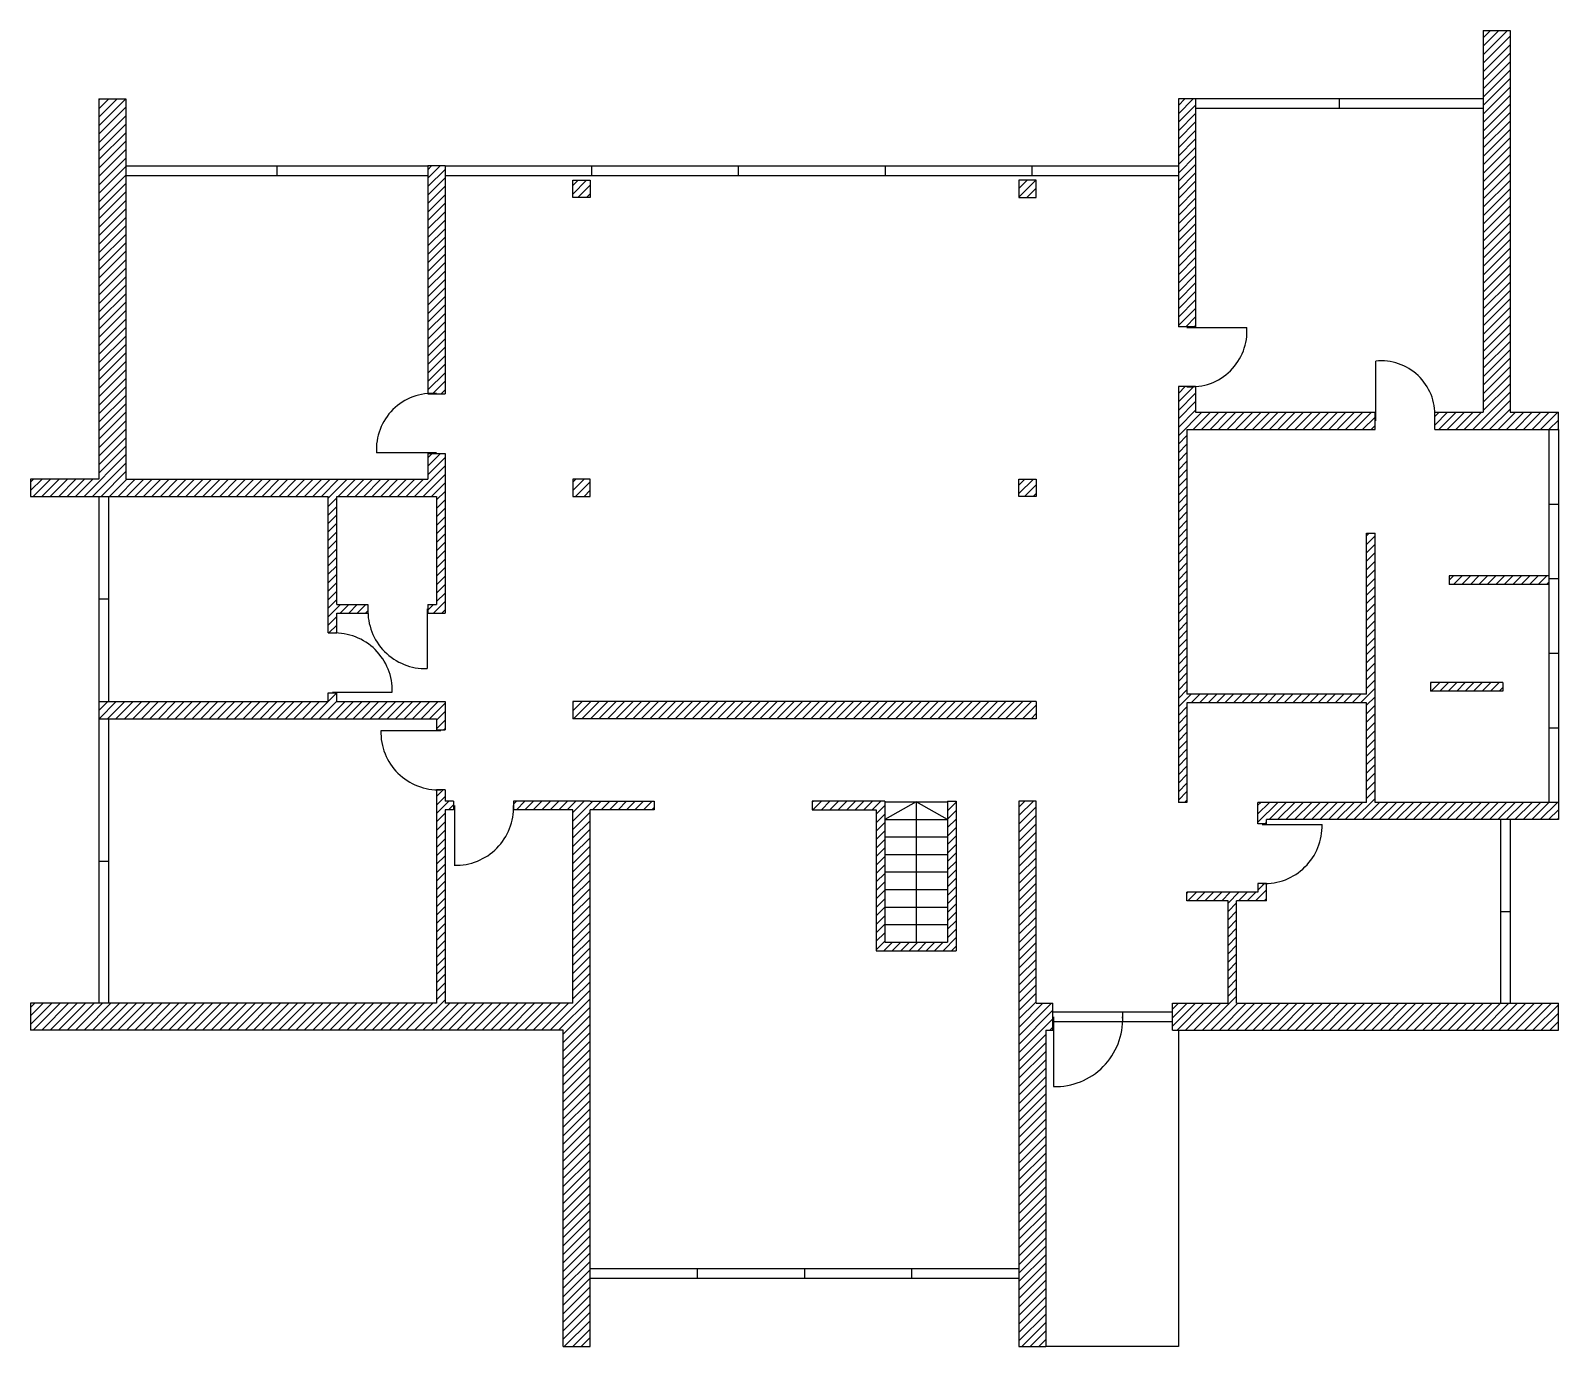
# Model space of a CAD drawing. Header units: millimetres. Extents: x 0 to 22672, y 0 to 19525.
import ezdxf

# ---------------------------------------------------------------- set-up
doc = ezdxf.new("R2010")
doc.units = ezdxf.units.MM

msp = doc.modelspace()

# ---------------------------------------------------------------- hatches: boundary and pattern name
h = msp.add_hatch()
h.set_pattern_fill('ANSI31', color=256, scale=28)
h.paths.add_polyline_path([(22672, 8073), (19950, 8073), (19950, 12068), (19822, 12068), (19822, 9680), (17160, 9680), (17160, 13605), (19950, 13605), (19950, 13861), (17288, 13861), (17288, 14241, -0.03881), (17160, 14241), (17032, 14241), (17032, 8073), (17160, 8073), (17160, 9552), (19822, 9552), (19822, 8073), (18213, 8073), (18213, 7755), (18341, 7755), (18341, 7817), (22672, 7817)])
h.paths.add_polyline_path([(22528, 11435), (21050, 11435), (21050, 11307), (22528, 11307)], flags=17)
h.paths.add_polyline_path([(21847, 9849), (20775, 9849), (20775, 9721), (21847, 9721)], flags=17)
h.paths.add_polyline_path([(21954, 19525), (21554, 19525), (21554, 13861), (20838, 13861, -0.022692), (20838, 13788), (20838, 13605), (22672, 13605), (22672, 13861), (21954, 13861)])
h.paths.add_polyline_path([(17288, 18510), (17032, 18510), (17032, 15129), (17288, 15129)])
h.paths.add_polyline_path([(8303, 12869), (8047, 12869), (8047, 12613), (8303, 12613)])
h.paths.add_polyline_path([(8303, 17304), (8047, 17304), (8047, 17048), (8303, 17048)])
h.paths.add_polyline_path([(14921, 17304), (14665, 17304), (14665, 17048), (14921, 17048)])
h.paths.add_polyline_path([(14921, 12869), (14665, 12869), (14665, 12613), (14921, 12613)])
h = msp.add_hatch()
h.set_pattern_fill('ANSI31', color=256, scale=28)
h.paths.add_polyline_path([(1414, 18510), (1014, 18510), (1014, 12869), (0, 12869), (0, 12613), (4416, 12613), (4416, 10586), (4480, 10586, -0.018692), (4544, 10586), (4544, 10881), (5006, 10881, -0.018692), (5006, 10945), (5006, 11009), (4544, 11009), (4544, 12613), (6022, 12613), (6022, 11009), (5894, 11009), (5894, 10881), (6150, 10881), (6150, 13249), (5894, 13249), (5894, 12869), (1414, 12869)])
h.paths.add_polyline_path([(6150, 17517), (5894, 17517), (5894, 14137, -0.038809), (6022, 14137), (6150, 14137)], flags=17)
h.paths.add_polyline_path([(6150, 9570), (4544, 9570), (4544, 9698), (4416, 9698), (4416, 9570), (1014, 9570), (1014, 9314), (6022, 9314), (6022, 9147), (6150, 9147)])
h.paths.add_polyline_path([(14921, 9570), (8047, 9570), (8047, 9314), (14921, 9314)])
h.paths.add_polyline_path([(12677, 8091), (11599, 8091), (11599, 7963), (12549, 7963), (12549, 5872), (13735, 5872), (13735, 8091), (13607, 8091), (13607, 6000), (12677, 6000)])
h.paths.add_polyline_path([(14921, 8091), (14665, 8091), (14665, 5872), (14665, 0), (15065, 0), (15065, 4691), (15171, 4691), (15171, 5091), (14921, 5091)])
h.paths.add_polyline_path([(22672, 5091), (17897, 5091), (17897, 6611), (18341, 6611), (18341, 6867, -0.018692), (18277, 6867), (18213, 6867), (18213, 6739), (17158, 6739), (17158, 6611), (17769, 6611), (17769, 5091), (16946, 5091), (16946, 4691), (22672, 4691)])
h = msp.add_hatch()
h.set_pattern_fill('ANSI31', color=256, scale=28)
h.paths.add_polyline_path([(8303, 5091), (8303, 7963), (9253, 7963), (9253, 8091), (8303, 8091), (7166, 8091), (7166, 8027, -0.018692), (7166, 7963), (8047, 7963), (8047, 5091), (6150, 5091), (6150, 7963), (6278, 7963), (6278, 8091), (6150, 8091), (6150, 8258), (6086, 8258, -0.018692), (6022, 8258), (6022, 5091), (0, 5091), (0, 4691), (7903, 4691), (7903, 0), (8303, 0)])

# ---------------------------------------------------------------- linework, layer by layer
for p, q in [((21554, 19525), (21554, 13861)), ((21554, 19525), (21954, 19525)), ((21954, 19525), (21954, 13861)), ((1014, 18510), (1014, 12869)), ((1014, 18510), (1414, 18510)), ((1414, 18510), (1414, 12869)), ((21554, 18510), (17032, 18510)), ((17032, 18510), (17032, 15129)), ((17288, 18510), (17288, 15129)), ((21554, 18366), (17288, 18366)), ((19421, 18366), (19421, 18510)), ((1414, 17517), (5894, 17517)), ((3654, 17517), (3654, 17373)), ((5894, 17517), (5894, 14137)), ((6150, 17517), (5894, 17517)), ((6150, 17517), (6150, 14137)), ((6150, 17517), (17032, 17517)), ((8326, 17517), (8326, 17373)), ((10502, 17517), (10502, 17373)), ((12680, 17517), (12680, 17373)), ((14856, 17517), (14856, 17373)), ((1414, 17373), (5894, 17373)), ((6150, 17373), (17032, 17373)), ((17288, 15129), (17032, 15129)), ((17160, 15118), (18048, 15118)), ((19961, 13733), (19961, 14621)), ((5894, 14137), (6150, 14137)), ((17288, 14241), (17032, 14241)), ((17032, 14241), (17032, 8073)), ((17288, 14241), (17288, 13861)), ((17288, 13861), (19950, 13861)), ((19950, 13605), (19950, 13861)), ((20838, 13605), (20838, 13861)), ((20838, 13861), (21554, 13861)), ((21954, 13861), (22672, 13861)), ((22672, 13605), (22672, 13861)), ((17160, 13605), (17160, 9680)), ((17160, 13605), (19950, 13605)), ((20838, 13605), (22672, 13605)), ((22528, 13605), (22528, 8073)), ((22672, 13605), (22672, 8073)), ((6022, 13259), (5134, 13259)), ((5894, 13249), (6150, 13249)), ((5894, 13249), (5894, 12869)), ((6150, 13249), (6150, 10881)), ((1014, 12869), (0, 12869)), ((0, 12869), (0, 12613)), ((1414, 12869), (5894, 12869)), ((0, 12613), (4416, 12613)), ((1014, 12613), (1014, 9570)), ((1158, 12613), (1158, 9570)), ((4416, 10586), (4416, 12613)), ((4544, 11009), (4544, 12613)), ((4544, 12613), (6022, 12613)), ((6022, 12613), (6022, 11009)), ((22528, 12499), (22672, 12499)), ((19822, 9680), (19822, 12068)), ((19822, 12068), (19950, 12068)), ((19950, 8073), (19950, 12068)), ((22528, 11435), (21050, 11435)), ((21050, 11435), (21050, 11307)), ((22528, 11393), (22672, 11393)), ((22528, 11307), (21050, 11307)), ((1014, 11092), (1158, 11092)), ((4544, 11009), (5006, 11009)), ((5006, 11009), (5006, 10881)), ((5884, 10945), (5884, 10057)), ((5894, 11009), (5894, 10881)), ((5894, 11009), (6022, 11009)), ((4544, 10881), (5006, 10881)), ((4544, 10586), (4544, 10881)), ((5894, 10881), (6150, 10881)), ((4416, 10586), (4544, 10586)), ((22528, 10287), (22672, 10287)), ((21847, 9849), (20775, 9849)), ((20775, 9849), (20775, 9721)), ((21847, 9849), (21847, 9721)), ((1014, 9570), (4416, 9570)), ((1014, 9570), (1014, 9314)), ((4416, 9570), (4416, 9698)), ((4416, 9698), (4544, 9698)), ((4480, 9708), (5368, 9708)), ((4544, 9570), (4544, 9698)), ((4544, 9570), (6150, 9570)), ((6150, 9570), (6150, 9147)), ((14921, 9570), (8047, 9570)), ((8047, 9570), (8047, 9314)), ((14921, 9570), (14921, 9314)), ((19822, 9680), (17160, 9680)), ((19822, 9552), (17160, 9552)), ((17160, 9552), (17160, 8073)), ((19822, 8073), (19822, 9552)), ((21847, 9721), (20775, 9721)), ((1014, 9314), (6022, 9314)), ((1014, 9314), (1014, 5091)), ((1158, 9314), (1158, 5091)), ((6022, 9314), (6022, 9147)), ((14921, 9314), (8047, 9314)), ((6086, 9136), (5198, 9136)), ((6022, 9147), (6150, 9147)), ((22528, 9181), (22672, 9181)), ((6150, 8258), (6022, 8258)), ((6022, 8258), (6022, 5091)), ((6150, 8258), (6150, 8091)), ((6278, 8091), (6150, 8091)), ((6150, 7963), (6150, 5091)), ((6278, 7963), (6150, 7963)), ((6278, 8091), (6278, 7963)), ((6289, 8027), (6289, 7139)), ((8303, 8091), (7166, 8091)), ((7166, 8091), (7166, 7963)), ((8047, 7963), (7166, 7963)), ((8047, 5091), (8047, 7963)), ((8303, 8091), (9253, 8091)), ((8303, 5091), (8303, 7963)), ((9253, 7963), (8303, 7963)), ((9253, 8091), (9253, 7963)), ((12677, 8091), (11599, 8091)), ((11599, 8091), (11599, 7963)), ((11599, 7963), (12549, 7963)), ((12549, 7963), (12549, 5872)), ((12677, 8091), (12677, 6000)), ((12677, 8080), (13607, 8080)), ((13142, 8080), (12677, 7820)), ((13142, 8080), (13142, 6000)), ((13607, 7820), (13142, 8080)), ((13607, 8091), (13607, 6000)), ((13607, 8091), (13735, 8091)), ((13735, 8091), (13735, 5872)), ((14665, 8091), (14665, 0)), ((14921, 8091), (14665, 8091)), ((14665, 8091), (14665, 5872)), ((14921, 5091), (14921, 8091)), ((17160, 8073), (17032, 8073)), ((18213, 7755), (18213, 8073)), ((19822, 8073), (18213, 8073)), ((22672, 8073), (19950, 8073)), ((22672, 8073), (22672, 7817)), ((12677, 7820), (13607, 7820)), ((18341, 7755), (18213, 7755)), ((18277, 7745), (19165, 7745)), ((22672, 7817), (18341, 7817)), ((18341, 7755), (18341, 7817)), ((21810, 7817), (21810, 5091)), ((21954, 7817), (21954, 5091)), ((12677, 7560), (13607, 7560)), ((12677, 7300), (13607, 7300)), ((1014, 7202), (1158, 7202)), ((12677, 7040), (13607, 7040)), ((18341, 6867), (18213, 6867)), ((18213, 6867), (18213, 6739)), ((18341, 6611), (18341, 6867)), ((12677, 6780), (13607, 6780)), ((18213, 6739), (17158, 6739)), ((17158, 6611), (17158, 6739)), ((17769, 6611), (17158, 6611)), ((17769, 5091), (17769, 6611)), ((18341, 6611), (17897, 6611)), ((17897, 5091), (17897, 6611)), ((12677, 6520), (13607, 6520)), ((21810, 6454), (21954, 6454)), ((12677, 6260), (13607, 6260)), ((12677, 6000), (13607, 6000)), ((12549, 5872), (13735, 5872)), ((0, 5091), (0, 4691)), ((14921, 5091), (15171, 5091)), ((15171, 4691), (15171, 5091)), ((16946, 4691), (16946, 5091)), ((16946, 5091), (17769, 5091)), ((17897, 5091), (22672, 5091)), ((22672, 4691), (22672, 5091)), ((15171, 4963), (16206, 4963)), ((15171, 4819), (16206, 4819)), ((15181, 4891), (15181, 3856)), ((16206, 4963), (16946, 4963)), ((16206, 4819), (16206, 4963)), ((16206, 4819), (16946, 4819)), ((15065, 4691), (15065, 0)), ((15065, 4691), (15171, 4691)), ((16946, 4691), (22672, 4691)), ((17032, 4691), (17032, 0)), ((8303, 1158), (14665, 1158)), ((9893, 1158), (9893, 1014)), ((11483, 1158), (11483, 1014)), ((13073, 1158), (13073, 1014)), ((8303, 1014), (14665, 1014)), ((7903, 0), (8303, 0)), ((14665, 0), (15065, 0)), ((17032, 0), (15065, 0))]:
    msp.add_line(p, q)
for points in [[(8047, 17304), (8303, 17304), (8303, 17048), (8047, 17048)], [(14921, 17304), (14665, 17304), (14665, 17048), (14921, 17048)], [(8047, 12613), (8303, 12613), (8303, 12869), (8047, 12869)], [(14921, 12613), (14665, 12613), (14665, 12869), (14921, 12869)]]:
    msp.add_lwpolyline(points, close=True)
for points in [[(6022, 5091), (0, 5091)], [(8047, 5091), (6150, 5091)], [(8303, 0), (8303, 5091)], [(7903, 0), (7903, 4691), (0, 4691)]]:
    msp.add_lwpolyline(points)
for centre, radius, start, end in [((17224, 15064), 826, 265.555, 3.7616), ((20039, 13825), 800, 357.4001, 95.5911), ((5958, 13314), 826, 85.555, 183.7693), ((5862, 10913), 856, 177.8583, 271.4802), ((4512, 9730), 856, 358.5287, 92.1417), ((6054, 9114), 856, 178.482, 272.1416), ((6310, 7995), 856, 268.5465, 2.1417), ((18309, 7723), 856, 267.8583, 1.4686), ((15207, 4855), 999, 268.496, 2.0644)]:
    msp.add_arc(centre, radius, start, end)

doc.saveas('drawing.dxf')
